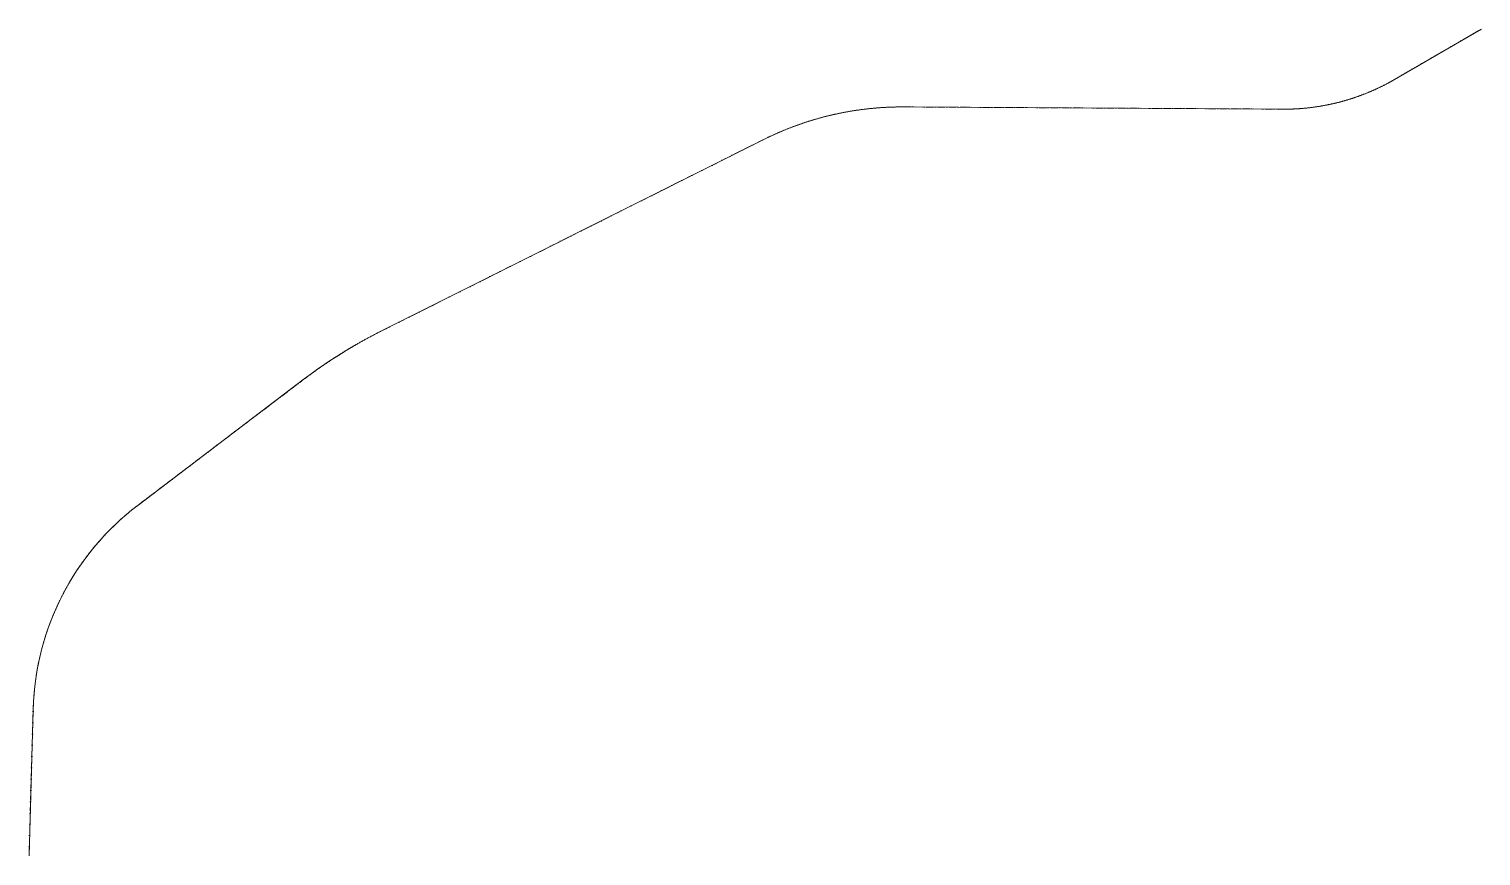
# Model space of a CAD drawing. Header units: metres. Extents: x 549578 to 552528, y 1838214 to 1839864.
# Drawn here: x 550957 to 551670, y 1838533 to 1838939 of the extents above; entities that cross this region are included whole.
import ezdxf

# ---------------------------------------------------------------- set-up
doc = ezdxf.new("R2010")
doc.units = ezdxf.units.M
doc.header["$LTSCALE"] = 0.72
doc.linetypes.add('DOT_DASHED', pattern=[7.7, 5, -1.2, 0.3, -1.2])
doc.layers.add('1', color=7, linetype='Continuous', lineweight=13)
doc.layers.add('22', color=7, linetype='DOT_DASHED', lineweight=13)

msp = doc.modelspace()

# ---------------------------------------------------------------- linework, layer by layer
at = {"layer": '1'}
for p, q in [((551627.62, 1838914.25), (551670.08, 1838938.86)), ((551386.68, 1838900.79), (551572.83, 1838899.69)), ((551129.98, 1838790.62), (551317.69, 1838884.68)), ((551010.64, 1838705.15), (551092.38, 1838767.21)), ((550957.24, 1838532.99), (550959.3, 1838605.33))]:
    msp.add_line(p, q, dxfattribs=at)
for centre, radius, start, end in [((551573.47, 1839007.69), 108, 269.66162, 300.09731), ((551385.78, 1838748.79), 152, 89.66162, 116.61555), ((551237.5, 1838576.06), 240, 116.61555, 127.20576), ((551089.25, 1838601.61), 130, 127.20576, 178.36373)]:
    msp.add_arc(centre, radius, start, end, dxfattribs=at)
at = {"layer": '22'}
for points in [[(551626.81, 1838913.78), (551627.07, 1838913.93), (551627.33, 1838914.07), (551627.58, 1838914.22), (551627.62, 1838914.25), (551670.08, 1838938.86), (551670.4, 1838939.04)], [(551600.75, 1838903.19), (551601.03, 1838903.26), (551601.32, 1838903.34), (551601.6, 1838903.41), (551601.88, 1838903.49), (551602.17, 1838903.57), (551602.45, 1838903.65), (551602.73, 1838903.73), (551603.02, 1838903.81), (551603.3, 1838903.89), (551603.58, 1838903.97), (551603.86, 1838904.05), (551604.15, 1838904.14), (551604.43, 1838904.22), (551604.71, 1838904.3), (551604.99, 1838904.39), (551605.27, 1838904.48), (551605.55, 1838904.56), (551605.83, 1838904.65), (551606.11, 1838904.74), (551606.39, 1838904.83), (551606.67, 1838904.92), (551606.95, 1838905.01), (551607.23, 1838905.1), (551607.51, 1838905.19), (551607.79, 1838905.29), (551608.07, 1838905.38), (551608.35, 1838905.47), (551608.62, 1838905.57), (551608.9, 1838905.67), (551609.18, 1838905.76), (551609.46, 1838905.86), (551609.73, 1838905.96), (551610.01, 1838906.06), (551610.29, 1838906.16), (551610.56, 1838906.26), (551610.84, 1838906.36), (551611.11, 1838906.46), (551611.39, 1838906.56), (551611.66, 1838906.67), (551611.94, 1838906.77), (551612.21, 1838906.88), (551612.49, 1838906.98), (551612.76, 1838907.09), (551613.04, 1838907.2), (551613.31, 1838907.3), (551613.58, 1838907.41), (551613.86, 1838907.52), (551614.13, 1838907.63), (551614.4, 1838907.74), (551614.67, 1838907.86), (551614.94, 1838907.97), (551615.21, 1838908.08), (551615.49, 1838908.2), (551615.76, 1838908.31), (551616.03, 1838908.43), (551616.3, 1838908.54), (551616.57, 1838908.66), (551616.84, 1838908.78), (551617.1, 1838908.9), (551617.37, 1838909.01), (551617.64, 1838909.13), (551617.91, 1838909.25), (551618.18, 1838909.38), (551618.44, 1838909.5), (551618.71, 1838909.62), (551618.98, 1838909.74), (551619.24, 1838909.87), (551619.51, 1838909.99), (551619.78, 1838910.12), (551620.04, 1838910.25), (551620.31, 1838910.37), (551620.57, 1838910.5), (551620.84, 1838910.63), (551621.1, 1838910.76), (551621.36, 1838910.89), (551621.63, 1838911.02), (551621.89, 1838911.15), (551622.15, 1838911.28), (551622.41, 1838911.42), (551622.68, 1838911.55), (551622.94, 1838911.68), (551623.2, 1838911.82), (551623.46, 1838911.95), (551623.72, 1838912.09), (551623.98, 1838912.23), (551624.24, 1838912.37), (551624.5, 1838912.5), (551624.76, 1838912.64), (551625.02, 1838912.78), (551625.27, 1838912.92), (551625.53, 1838913.07), (551625.79, 1838913.21), (551626.05, 1838913.35), (551626.3, 1838913.49), (551626.56, 1838913.64), (551626.81, 1838913.78)], [(551322.4, 1838886.95), (551322.72, 1838887.09), (551323.04, 1838887.23), (551323.35, 1838887.38), (551323.67, 1838887.52), (551323.99, 1838887.66), (551324.31, 1838887.8), (551324.63, 1838887.95), (551324.95, 1838888.09), (551325.27, 1838888.22), (551325.59, 1838888.36), (551325.91, 1838888.5), (551326.23, 1838888.64), (551326.55, 1838888.77), (551326.87, 1838888.91), (551327.19, 1838889.04), (551327.51, 1838889.18), (551327.84, 1838889.31), (551328.16, 1838889.44), (551328.48, 1838889.58), (551328.8, 1838889.71), (551329.13, 1838889.84), (551329.45, 1838889.97), (551329.78, 1838890.1), (551330.1, 1838890.22), (551330.42, 1838890.35), (551330.75, 1838890.48), (551331.07, 1838890.6), (551331.4, 1838890.73), (551331.73, 1838890.85), (551332.05, 1838890.98), (551332.38, 1838891.1), (551332.71, 1838891.22), (551333.03, 1838891.34), (551333.36, 1838891.46), (551333.69, 1838891.58), (551334.01, 1838891.7), (551334.34, 1838891.82), (551334.67, 1838891.94), (551335, 1838892.06), (551335.33, 1838892.17), (551335.66, 1838892.29), (551335.99, 1838892.4), (551336.32, 1838892.52), (551336.65, 1838892.63), (551336.98, 1838892.74), (551337.31, 1838892.85), (551337.64, 1838892.96), (551337.97, 1838893.07), (551338.3, 1838893.18), (551338.63, 1838893.29), (551338.96, 1838893.4), (551339.29, 1838893.51), (551339.63, 1838893.61), (551339.96, 1838893.72), (551340.29, 1838893.82), (551340.62, 1838893.93), (551340.96, 1838894.03), (551341.29, 1838894.13), (551341.62, 1838894.23), (551341.96, 1838894.34), (551342.29, 1838894.44), (551342.63, 1838894.54), (551342.96, 1838894.63), (551343.3, 1838894.73), (551343.63, 1838894.83), (551343.97, 1838894.93), (551344.3, 1838895.02), (551344.64, 1838895.12), (551344.97, 1838895.21), (551345.31, 1838895.3), (551345.64, 1838895.39), (551345.98, 1838895.49), (551346.32, 1838895.58), (551346.65, 1838895.67), (551346.99, 1838895.76), (551347.33, 1838895.85), (551347.67, 1838895.93), (551348, 1838896.02), (551348.34, 1838896.11), (551348.68, 1838896.19), (551349.02, 1838896.28), (551349.36, 1838896.36), (551349.69, 1838896.44), (551350.03, 1838896.53), (551350.37, 1838896.61), (551350.71, 1838896.69), (551351.05, 1838896.77), (551351.39, 1838896.85), (551351.73, 1838896.93), (551352.07, 1838897), (551352.41, 1838897.08), (551352.75, 1838897.16), (551353.09, 1838897.23), (551353.43, 1838897.31), (551353.77, 1838897.38), (551354.11, 1838897.45)], [(551354.11, 1838897.45), (551354.46, 1838897.53), (551354.8, 1838897.6), (551355.14, 1838897.67), (551355.48, 1838897.74), (551355.82, 1838897.81), (551356.16, 1838897.88), (551356.51, 1838897.94), (551356.85, 1838898.01), (551357.19, 1838898.08), (551357.53, 1838898.14), (551357.88, 1838898.21), (551358.22, 1838898.27), (551358.56, 1838898.33), (551358.9, 1838898.39), (551359.25, 1838898.46), (551359.59, 1838898.52), (551359.93, 1838898.58), (551360.28, 1838898.64), (551360.62, 1838898.69), (551360.97, 1838898.75), (551361.31, 1838898.81), (551361.65, 1838898.86), (551362, 1838898.92), (551362.34, 1838898.97), (551362.69, 1838899.03), (551363.03, 1838899.08), (551363.38, 1838899.13), (551363.72, 1838899.18), (551364.07, 1838899.23), (551364.41, 1838899.28), (551364.76, 1838899.33), (551365.1, 1838899.38), (551365.45, 1838899.42), (551365.79, 1838899.47), (551366.14, 1838899.52), (551366.49, 1838899.56), (551366.83, 1838899.6), (551367.18, 1838899.65), (551367.52, 1838899.69), (551367.87, 1838899.73), (551368.22, 1838899.77), (551368.56, 1838899.81), (551368.91, 1838899.85), (551369.26, 1838899.89), (551369.6, 1838899.93), (551369.95, 1838899.96), (551370.3, 1838900), (551370.64, 1838900.03), (551370.99, 1838900.07), (551371.34, 1838900.1), (551371.68, 1838900.14), (551372.03, 1838900.17), (551372.38, 1838900.2), (551372.73, 1838900.23), (551373.07, 1838900.26), (551373.42, 1838900.29), (551373.77, 1838900.31), (551374.12, 1838900.34), (551374.46, 1838900.37), (551374.81, 1838900.39), (551375.16, 1838900.42), (551375.51, 1838900.44), (551375.86, 1838900.47), (551376.2, 1838900.49), (551376.55, 1838900.51), (551376.9, 1838900.53), (551377.25, 1838900.55), (551377.6, 1838900.57), (551377.94, 1838900.59), (551378.29, 1838900.61), (551378.64, 1838900.62), (551378.99, 1838900.64), (551379.34, 1838900.65), (551379.69, 1838900.67), (551380.04, 1838900.68), (551380.38, 1838900.69), (551380.73, 1838900.71), (551381.08, 1838900.72), (551381.43, 1838900.73), (551381.78, 1838900.74), (551382.13, 1838900.75), (551382.47, 1838900.75), (551382.82, 1838900.76), (551383.17, 1838900.77), (551383.52, 1838900.77), (551383.87, 1838900.78), (551384.22, 1838900.78), (551384.57, 1838900.79), (551384.92, 1838900.79), (551385.26, 1838900.79), (551385.61, 1838900.79), (551385.96, 1838900.79), (551386.31, 1838900.79), (551386.66, 1838900.79), (551386.68, 1838900.79), (551572.83, 1838899.69)], [(551572.83, 1838899.69), (551573.12, 1838899.69), (551573.42, 1838899.69), (551573.71, 1838899.69), (551574, 1838899.69), (551574.3, 1838899.69), (551574.59, 1838899.69), (551574.89, 1838899.7), (551575.18, 1838899.7), (551575.47, 1838899.7), (551575.77, 1838899.71), (551576.06, 1838899.72), (551576.35, 1838899.72), (551576.65, 1838899.73), (551576.94, 1838899.74), (551577.24, 1838899.75), (551577.53, 1838899.76), (551577.82, 1838899.77), (551578.12, 1838899.79), (551578.41, 1838899.8), (551578.7, 1838899.81), (551579, 1838899.83), (551579.29, 1838899.84), (551579.59, 1838899.86), (551579.88, 1838899.88), (551580.17, 1838899.89), (551580.47, 1838899.91), (551580.76, 1838899.93), (551581.05, 1838899.95), (551581.35, 1838899.97), (551581.64, 1838900), (551581.93, 1838900.02), (551582.22, 1838900.04), (551582.52, 1838900.07), (551582.81, 1838900.09), (551583.1, 1838900.12), (551583.4, 1838900.14), (551583.69, 1838900.17), (551583.98, 1838900.2), (551584.27, 1838900.23), (551584.57, 1838900.26), (551584.86, 1838900.29), (551585.15, 1838900.32), (551585.44, 1838900.35), (551585.73, 1838900.39), (551586.03, 1838900.42), (551586.32, 1838900.45), (551586.61, 1838900.49), (551586.9, 1838900.53), (551587.19, 1838900.56), (551587.49, 1838900.6), (551587.78, 1838900.64), (551588.07, 1838900.68), (551588.36, 1838900.72), (551588.65, 1838900.76), (551588.94, 1838900.8), (551589.23, 1838900.84), (551589.52, 1838900.89), (551589.81, 1838900.93), (551590.1, 1838900.98), (551590.39, 1838901.02), (551590.68, 1838901.07), (551590.97, 1838901.11), (551591.26, 1838901.16), (551591.55, 1838901.21), (551591.84, 1838901.26), (551592.13, 1838901.31), (551592.42, 1838901.36), (551592.71, 1838901.42), (551593, 1838901.47), (551593.29, 1838901.52), (551593.58, 1838901.58), (551593.87, 1838901.63), (551594.16, 1838901.69), (551594.45, 1838901.74), (551594.73, 1838901.8), (551595.02, 1838901.86), (551595.31, 1838901.92), (551595.6, 1838901.98), (551595.89, 1838902.04), (551596.17, 1838902.1), (551596.46, 1838902.16), (551596.75, 1838902.23), (551597.03, 1838902.29), (551597.32, 1838902.35), (551597.61, 1838902.42), (551597.89, 1838902.49), (551598.18, 1838902.55), (551598.47, 1838902.62), (551598.75, 1838902.69), (551599.04, 1838902.76), (551599.32, 1838902.83), (551599.61, 1838902.9), (551599.89, 1838902.97), (551600.18, 1838903.04), (551600.46, 1838903.11), (551600.75, 1838903.19)], [(551100.17, 1838772.88), (551100.53, 1838773.13), (551100.89, 1838773.38), (551101.25, 1838773.63), (551101.61, 1838773.88), (551101.98, 1838774.13), (551102.34, 1838774.38), (551102.7, 1838774.62), (551103.06, 1838774.87), (551103.43, 1838775.11), (551103.79, 1838775.36), (551104.15, 1838775.6), (551104.52, 1838775.84), (551104.88, 1838776.09), (551105.25, 1838776.33), (551105.61, 1838776.57), (551105.98, 1838776.81), (551106.35, 1838777.05), (551106.71, 1838777.29), (551107.08, 1838777.53), (551107.45, 1838777.77), (551107.82, 1838778), (551108.19, 1838778.24), (551108.56, 1838778.47), (551108.93, 1838778.71), (551109.3, 1838778.94), (551109.67, 1838779.18), (551110.04, 1838779.41), (551110.41, 1838779.64), (551110.78, 1838779.87), (551111.15, 1838780.11), (551111.53, 1838780.34), (551111.9, 1838780.57), (551112.27, 1838780.79), (551112.65, 1838781.02), (551113.02, 1838781.25), (551113.4, 1838781.48), (551113.77, 1838781.7), (551114.15, 1838781.93), (551114.52, 1838782.15), (551114.9, 1838782.38), (551115.28, 1838782.6), (551115.65, 1838782.82), (551116.03, 1838783.05), (551116.41, 1838783.27), (551116.79, 1838783.49), (551117.17, 1838783.71), (551117.55, 1838783.93), (551117.93, 1838784.15), (551118.31, 1838784.37), (551118.69, 1838784.58), (551119.07, 1838784.8), (551119.45, 1838785.01), (551119.83, 1838785.23), (551120.21, 1838785.44), (551120.6, 1838785.66), (551120.98, 1838785.87), (551121.36, 1838786.08), (551121.75, 1838786.3), (551122.13, 1838786.51), (551122.51, 1838786.72), (551122.9, 1838786.93), (551123.28, 1838787.14), (551123.67, 1838787.34), (551124.06, 1838787.55), (551124.44, 1838787.76), (551124.83, 1838787.96), (551125.22, 1838788.17), (551125.6, 1838788.37), (551125.99, 1838788.58), (551126.38, 1838788.78), (551126.77, 1838788.98), (551127.16, 1838789.19), (551127.55, 1838789.39), (551127.94, 1838789.59), (551128.33, 1838789.79), (551128.72, 1838789.99), (551129.11, 1838790.18), (551129.5, 1838790.38), (551129.89, 1838790.58), (551129.98, 1838790.62), (551317.69, 1838884.68), (551318, 1838884.84), (551318.31, 1838884.99), (551318.62, 1838885.15), (551318.94, 1838885.3), (551319.25, 1838885.46), (551319.56, 1838885.61), (551319.88, 1838885.76), (551320.19, 1838885.91), (551320.51, 1838886.06), (551320.82, 1838886.21), (551321.14, 1838886.36), (551321.45, 1838886.51), (551321.77, 1838886.65), (551322.08, 1838886.8), (551322.4, 1838886.95)], [(550993.3, 1838689.32), (550993.51, 1838689.56), (550993.73, 1838689.8), (550993.95, 1838690.03), (550994.17, 1838690.27), (550994.39, 1838690.5), (550994.61, 1838690.74), (550994.83, 1838690.97), (550995.06, 1838691.21), (550995.28, 1838691.44), (550995.5, 1838691.67), (550995.72, 1838691.91), (550995.95, 1838692.14), (550996.17, 1838692.37), (550996.4, 1838692.6), (550996.63, 1838692.83), (550996.85, 1838693.06), (550997.08, 1838693.29), (550997.31, 1838693.52), (550997.53, 1838693.74), (550997.76, 1838693.97), (550997.99, 1838694.2), (550998.22, 1838694.42), (550998.45, 1838694.65), (550998.68, 1838694.88), (550998.92, 1838695.1), (550999.15, 1838695.32), (550999.38, 1838695.55), (550999.61, 1838695.77), (550999.85, 1838695.99), (551000.08, 1838696.21), (551000.32, 1838696.43), (551000.55, 1838696.65), (551000.79, 1838696.87), (551001.03, 1838697.09), (551001.26, 1838697.31), (551001.5, 1838697.53), (551001.74, 1838697.75), (551001.98, 1838697.96), (551002.22, 1838698.18), (551002.46, 1838698.4), (551002.7, 1838698.61), (551002.94, 1838698.83), (551003.18, 1838699.04), (551003.42, 1838699.25), (551003.66, 1838699.46), (551003.91, 1838699.68), (551004.15, 1838699.89), (551004.39, 1838700.1), (551004.64, 1838700.31), (551004.88, 1838700.52), (551005.13, 1838700.73), (551005.38, 1838700.94), (551005.62, 1838701.14), (551005.87, 1838701.35), (551006.12, 1838701.56), (551006.37, 1838701.76), (551006.61, 1838701.97), (551006.86, 1838702.17), (551007.11, 1838702.38), (551007.36, 1838702.58), (551007.61, 1838702.78), (551007.87, 1838702.99), (551008.12, 1838703.19), (551008.37, 1838703.39), (551008.62, 1838703.59), (551008.88, 1838703.79), (551009.13, 1838703.99), (551009.38, 1838704.19), (551009.64, 1838704.38), (551009.89, 1838704.58), (551010.15, 1838704.78), (551010.4, 1838704.97), (551010.64, 1838705.15), (551092.38, 1838767.21), (551092.73, 1838767.47), (551093.08, 1838767.74), (551093.43, 1838768), (551093.78, 1838768.26), (551094.13, 1838768.53), (551094.48, 1838768.79), (551094.83, 1838769.05), (551095.19, 1838769.31), (551095.54, 1838769.57), (551095.89, 1838769.83), (551096.25, 1838770.09), (551096.6, 1838770.34), (551096.96, 1838770.6), (551097.31, 1838770.86), (551097.67, 1838771.11), (551098.03, 1838771.37), (551098.38, 1838771.62), (551098.74, 1838771.87), (551099.1, 1838772.13), (551099.46, 1838772.38), (551099.81, 1838772.63), (551100.17, 1838772.88)], [(550975.31, 1838664.21), (550975.47, 1838664.49), (550975.63, 1838664.77), (550975.78, 1838665.06), (550975.94, 1838665.34), (550976.1, 1838665.62), (550976.26, 1838665.9), (550976.42, 1838666.18), (550976.58, 1838666.46), (550976.74, 1838666.74), (550976.9, 1838667.02), (550977.06, 1838667.3), (550977.23, 1838667.57), (550977.39, 1838667.85), (550977.56, 1838668.13), (550977.72, 1838668.41), (550977.89, 1838668.68), (550978.05, 1838668.96), (550978.22, 1838669.23), (550978.39, 1838669.51), (550978.56, 1838669.78), (550978.73, 1838670.06), (550978.9, 1838670.33), (550979.07, 1838670.61), (550979.24, 1838670.88), (550979.41, 1838671.15), (550979.59, 1838671.42), (550979.76, 1838671.69), (550979.93, 1838671.97), (550980.11, 1838672.24), (550980.28, 1838672.51), (550980.46, 1838672.78), (550980.64, 1838673.05), (550980.81, 1838673.32), (550980.99, 1838673.59), (550981.17, 1838673.85), (550981.35, 1838674.12), (550981.53, 1838674.39), (550981.71, 1838674.66), (550981.89, 1838674.92), (550982.08, 1838675.19), (550982.26, 1838675.45), (550982.44, 1838675.72), (550982.63, 1838675.98), (550982.81, 1838676.25), (550983, 1838676.51), (550983.18, 1838676.78), (550983.37, 1838677.04), (550983.56, 1838677.3), (550983.74, 1838677.56), (550983.93, 1838677.82), (550984.12, 1838678.09), (550984.31, 1838678.35), (550984.5, 1838678.61), (550984.69, 1838678.87), (550984.89, 1838679.13), (550985.08, 1838679.38), (550985.27, 1838679.64), (550985.47, 1838679.9), (550985.66, 1838680.16), (550985.86, 1838680.41), (550986.05, 1838680.67), (550986.25, 1838680.93), (550986.45, 1838681.18), (550986.64, 1838681.44), (550986.84, 1838681.69), (550987.04, 1838681.94), (550987.24, 1838682.2), (550987.44, 1838682.45), (550987.64, 1838682.7), (550987.84, 1838682.95), (550988.04, 1838683.21), (550988.25, 1838683.46), (550988.45, 1838683.71), (550988.65, 1838683.96), (550988.86, 1838684.21), (550989.06, 1838684.45), (550989.27, 1838684.7), (550989.48, 1838684.95), (550989.68, 1838685.2), (550989.89, 1838685.44), (550990.1, 1838685.69), (550990.31, 1838685.94), (550990.52, 1838686.18), (550990.73, 1838686.43), (550990.94, 1838686.67), (550991.15, 1838686.91), (550991.36, 1838687.16), (550991.57, 1838687.4), (550991.79, 1838687.64), (550992, 1838687.88), (550992.22, 1838688.12), (550992.43, 1838688.36), (550992.65, 1838688.6), (550992.86, 1838688.84), (550993.08, 1838689.08), (550993.3, 1838689.32)], [(550963.76, 1838635.56), (550963.85, 1838635.88), (550963.93, 1838636.19), (550964.02, 1838636.5), (550964.11, 1838636.81), (550964.19, 1838637.12), (550964.28, 1838637.43), (550964.37, 1838637.74), (550964.46, 1838638.05), (550964.55, 1838638.36), (550964.64, 1838638.67), (550964.74, 1838638.98), (550964.83, 1838639.28), (550964.92, 1838639.59), (550965.02, 1838639.9), (550965.11, 1838640.21), (550965.21, 1838640.52), (550965.31, 1838640.83), (550965.4, 1838641.13), (550965.5, 1838641.44), (550965.6, 1838641.75), (550965.7, 1838642.05), (550965.8, 1838642.36), (550965.9, 1838642.67), (550966.01, 1838642.97), (550966.11, 1838643.28), (550966.21, 1838643.58), (550966.32, 1838643.89), (550966.42, 1838644.19), (550966.53, 1838644.5), (550966.63, 1838644.8), (550966.74, 1838645.11), (550966.85, 1838645.41), (550966.96, 1838645.71), (550967.07, 1838646.02), (550967.18, 1838646.32), (550967.29, 1838646.62), (550967.4, 1838646.92), (550967.52, 1838647.23), (550967.63, 1838647.53), (550967.74, 1838647.83), (550967.86, 1838648.13), (550967.97, 1838648.43), (550968.09, 1838648.73), (550968.21, 1838649.03), (550968.33, 1838649.33), (550968.45, 1838649.63), (550968.56, 1838649.93), (550968.68, 1838650.23), (550968.81, 1838650.53), (550968.93, 1838650.83), (550969.05, 1838651.13), (550969.17, 1838651.43), (550969.3, 1838651.72), (550969.42, 1838652.02), (550969.55, 1838652.32), (550969.67, 1838652.61), (550969.8, 1838652.91), (550969.93, 1838653.21), (550970.06, 1838653.5), (550970.19, 1838653.8), (550970.32, 1838654.09), (550970.45, 1838654.39), (550970.58, 1838654.68), (550970.71, 1838654.98), (550970.84, 1838655.27), (550970.98, 1838655.56), (550971.11, 1838655.86), (550971.24, 1838656.15), (550971.38, 1838656.44), (550971.52, 1838656.74), (550971.65, 1838657.03), (550971.79, 1838657.32), (550971.93, 1838657.61), (550972.07, 1838657.9), (550972.21, 1838658.19), (550972.35, 1838658.48), (550972.49, 1838658.77), (550972.63, 1838659.06), (550972.78, 1838659.35), (550972.92, 1838659.64), (550973.06, 1838659.93), (550973.21, 1838660.22), (550973.35, 1838660.5), (550973.5, 1838660.79), (550973.65, 1838661.08), (550973.8, 1838661.36), (550973.94, 1838661.65), (550974.09, 1838661.94), (550974.24, 1838662.22), (550974.39, 1838662.51), (550974.55, 1838662.79), (550974.7, 1838663.08), (550974.85, 1838663.36), (550975, 1838663.64), (550975.16, 1838663.93), (550975.31, 1838664.21)], [(550957.24, 1838532.99), (550959.3, 1838605.33), (550959.31, 1838605.65), (550959.32, 1838605.97), (550959.34, 1838606.29), (550959.35, 1838606.62), (550959.36, 1838606.94), (550959.37, 1838607.26), (550959.39, 1838607.58), (550959.4, 1838607.9), (550959.42, 1838608.23), (550959.44, 1838608.55), (550959.45, 1838608.87), (550959.47, 1838609.19), (550959.49, 1838609.51), (550959.51, 1838609.84), (550959.53, 1838610.16), (550959.55, 1838610.48), (550959.58, 1838610.8), (550959.6, 1838611.12), (550959.62, 1838611.44), (550959.65, 1838611.77), (550959.67, 1838612.09), (550959.7, 1838612.41), (550959.73, 1838612.73), (550959.76, 1838613.05), (550959.78, 1838613.37), (550959.81, 1838613.69), (550959.84, 1838614.01), (550959.88, 1838614.34), (550959.91, 1838614.66), (550959.94, 1838614.98), (550959.97, 1838615.3), (550960.01, 1838615.62), (550960.04, 1838615.94), (550960.08, 1838616.26), (550960.12, 1838616.58), (550960.15, 1838616.9), (550960.19, 1838617.22), (550960.23, 1838617.54), (550960.27, 1838617.86), (550960.31, 1838618.18), (550960.35, 1838618.5), (550960.4, 1838618.82), (550960.44, 1838619.14), (550960.48, 1838619.46), (550960.53, 1838619.78), (550960.57, 1838620.1), (550960.62, 1838620.42), (550960.67, 1838620.74), (550960.71, 1838621.06), (550960.76, 1838621.37), (550960.81, 1838621.69), (550960.86, 1838622.01), (550960.91, 1838622.33), (550960.96, 1838622.65), (550961.02, 1838622.97), (550961.07, 1838623.28), (550961.12, 1838623.6), (550961.18, 1838623.92), (550961.24, 1838624.24), (550961.29, 1838624.56), (550961.35, 1838624.87), (550961.41, 1838625.19), (550961.47, 1838625.51), (550961.53, 1838625.82), (550961.59, 1838626.14), (550961.65, 1838626.46), (550961.71, 1838626.77), (550961.77, 1838627.09), (550961.84, 1838627.41), (550961.9, 1838627.72), (550961.97, 1838628.04), (550962.03, 1838628.35), (550962.1, 1838628.67), (550962.17, 1838628.98), (550962.23, 1838629.3), (550962.3, 1838629.61), (550962.37, 1838629.93), (550962.44, 1838630.24), (550962.51, 1838630.56), (550962.59, 1838630.87), (550962.66, 1838631.19), (550962.73, 1838631.5), (550962.81, 1838631.81), (550962.88, 1838632.13), (550962.96, 1838632.44), (550963.04, 1838632.75), (550963.11, 1838633.07), (550963.19, 1838633.38), (550963.27, 1838633.69), (550963.35, 1838634.01), (550963.43, 1838634.32), (550963.51, 1838634.63), (550963.6, 1838634.94), (550963.68, 1838635.25), (550963.76, 1838635.56)]]:
    msp.add_lwpolyline(points, dxfattribs=at)

doc.saveas('drawing.dxf')
